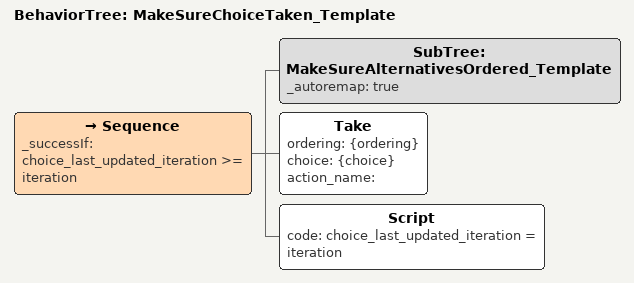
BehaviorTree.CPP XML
<?xml version="1.0" encoding="UTF-8"?>
<root BTCPP_format="4">
  <!-- Take Meta -->
  <BehaviorTree ID="MakeSureChoiceTaken_Template">
    <Sequence _successIf="choice_last_updated_iteration >= iteration">
      <SubTree ID="MakeSureAlternativesOrdered_Template" _autoremap="true" />
      <Take ordering="{ordering}"
            choice="{choice}"
            action_name=""/>
      <Script code="choice_last_updated_iteration = iteration" />
    </Sequence>
  </BehaviorTree>
</root>
